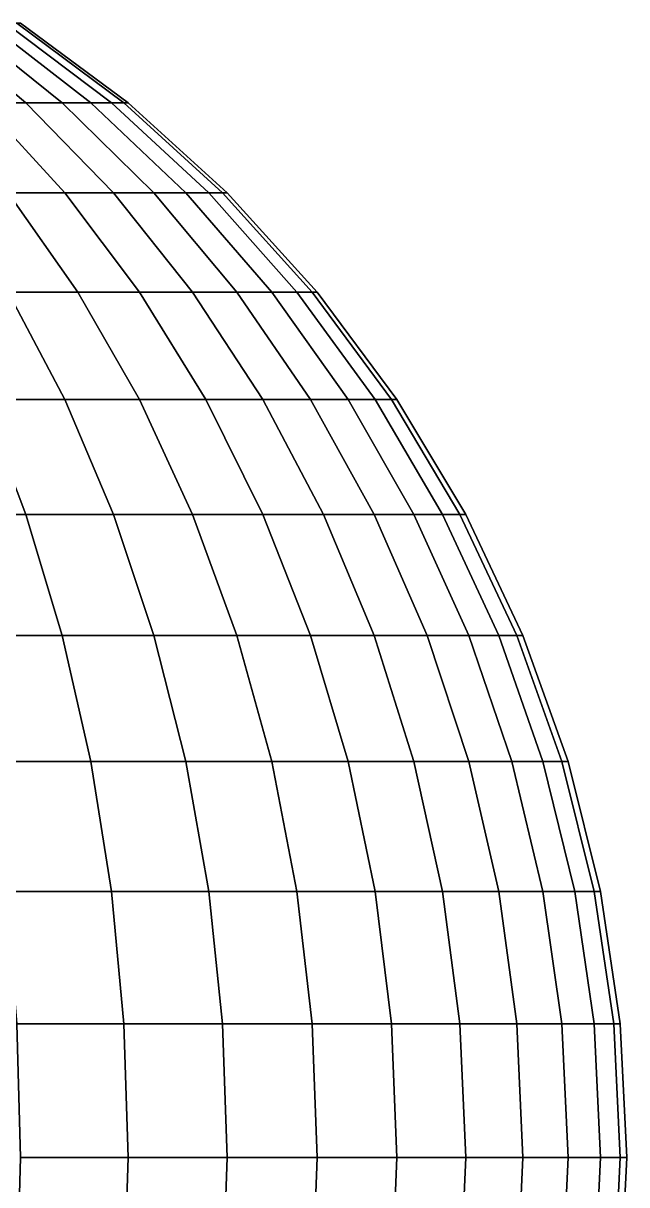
# Model space of a CAD drawing. Extents: x -607 to 607, y -607 to 607.
# Drawn here: x 339 to 607, y -12 to 505 of the extents above; entities that cross this region are included whole.
import ezdxf

# ---------------------------------------------------------------- set-up
doc = ezdxf.new("R2010")
doc.units = 0

msp = doc.modelspace()

# ---------------------------------------------------------------- linework, layer by layer
for points in [[(339.717529, 469.369629, -181.582825), (320.283508, 469.369629, -214.006592), (280.488434, 504.865845, -187.416367), (297.507813, 504.865845, -159.02124)], [(320.283508, 469.369629, 214.006592), (339.717529, 469.369629, 181.582825), (297.507813, 504.865845, 159.02124), (280.488434, 504.865845, 187.416367)], [(355.879944, 469.369629, -147.410309), (339.717529, 469.369629, -181.582825), (297.507813, 504.865845, -159.02124), (311.662048, 504.865845, -129.09465)], [(339.717529, 469.369629, 181.582825), (355.879944, 469.369629, 147.410309), (311.662048, 504.865845, 129.09465), (297.507813, 504.865845, 159.02124)], [(368.615051, 469.369629, -111.818146), (355.879944, 469.369629, -147.410309), (311.662048, 504.865845, -129.09465), (322.814789, 504.865845, -97.924797)], [(355.879944, 469.369629, 147.410309), (368.615051, 469.369629, 111.818146), (322.814789, 504.865845, 97.924797), (311.662048, 504.865845, 129.09465)], [(377.80014, 469.369629, -75.149124), (368.615051, 469.369629, -111.818146), (322.814789, 504.865845, -97.924797), (330.858673, 504.865845, -65.811882)], [(368.615051, 469.369629, 111.818146), (377.80014, 469.369629, 75.149117), (330.858673, 504.865845, 65.811882), (322.814789, 504.865845, 97.924797)], [(383.346832, 469.369629, -37.756371), (377.80014, 469.369629, -75.149124), (330.858673, 504.865845, -65.811882), (335.716187, 504.865845, -33.065159)], [(377.80014, 469.369629, 75.149117), (383.346832, 469.369629, 37.756371), (335.716187, 504.865845, 33.065159), (330.858673, 504.865845, 65.811882)], [(385.201691, 469.369629), (383.346832, 469.369629, -37.756371), (335.716187, 504.865845, -33.065159), (337.340576, 504.865845)], [(383.346832, 469.369629, 37.756371), (385.201691, 469.369629), (337.340576, 504.865845), (335.716187, 504.865845, 33.065159)], [(356.994049, 429.353119, -238.535797), (331.89444, 429.353119, -272.378723), (297.764923, 469.369629, -244.36937), (320.283508, 469.369629, -214.006592)], [(331.89444, 429.353119, 272.378723), (356.994049, 429.353119, 238.535797), (320.283508, 469.369629, 214.006592), (297.764923, 469.369629, 244.36937)], [(378.65564, 429.353119, -202.39566), (356.994049, 429.353119, -238.535797), (320.283508, 469.369629, -214.006592), (339.717529, 469.369629, -181.582825)], [(356.994049, 429.353119, 238.535797), (378.65564, 429.353119, 202.39566), (339.717529, 469.369629, 181.582825), (320.283508, 469.369629, 214.006592)], [(396.670563, 429.353119, -164.30632), (378.65564, 429.353119, -202.39566), (339.717529, 469.369629, -181.582825), (355.879944, 469.369629, -147.410309)], [(378.65564, 429.353119, 202.39566), (396.670563, 429.353119, 164.30632), (355.879944, 469.369629, 147.410309), (339.717529, 469.369629, 181.582825)], [(410.865295, 429.353119, -124.634628), (396.670563, 429.353119, -164.30632), (355.879944, 469.369629, -147.410309), (368.615051, 469.369629, -111.818146)], [(396.670563, 429.353119, 164.30632), (410.865295, 429.353119, 124.634628), (368.615051, 469.369629, 111.818146), (355.879944, 469.369629, 147.410309)], [(421.10321, 429.353119, -83.762634), (410.865295, 429.353119, -124.634628), (368.615051, 469.369629, -111.818146), (377.80014, 469.369629, -75.149124)], [(410.865295, 429.353119, 124.634628), (421.10321, 429.353119, 83.762634), (377.80014, 469.369629, 75.149117), (368.615051, 469.369629, 111.818146)], [(427.285645, 429.353119, -42.083965), (421.10321, 429.353119, -83.762634), (377.80014, 469.369629, -75.149124), (383.346832, 469.369629, -37.756371)], [(421.10321, 429.353119, 83.762634), (427.285645, 429.353119, 42.083965), (383.346832, 469.369629, 37.756371), (377.80014, 469.369629, 75.149117)], [(429.353088, 429.353119), (427.285645, 429.353119, -42.083965), (383.346832, 469.369629, -37.756371), (385.201691, 469.369629)], [(427.285645, 429.353119, 42.083965), (429.353088, 429.353119), (385.201691, 469.369629), (383.346832, 469.369629, 37.756371)], [(362.827606, 385.201691, -297.764923), (331.89444, 385.201691, -331.89444), (303.59848, 429.353119, -303.59848), (331.89444, 429.353119, -272.378723)], [(331.89444, 385.201691, 331.89444), (362.827606, 385.201691, 297.764923), (331.89444, 429.353119, 272.378723), (303.59848, 429.353119, 303.59848)], [(390.266571, 385.201691, -260.767792), (362.827606, 385.201691, -297.764923), (331.89444, 429.353119, -272.378723), (356.994049, 429.353119, -238.535797)], [(362.827606, 385.201691, 297.764923), (390.266571, 385.201691, 260.767792), (356.994049, 429.353119, 238.535797), (331.89444, 429.353119, 272.378723)], [(413.947052, 385.201691, -221.259308), (390.266571, 385.201691, -260.767792), (356.994049, 429.353119, -238.535797), (378.65564, 429.353119, -202.39566)], [(390.266571, 385.201691, 260.767792), (413.947052, 385.201691, 221.259308), (378.65564, 429.353119, 202.39566), (356.994049, 429.353119, 238.535797)], [(433.640991, 385.201691, -179.61998), (413.947052, 385.201691, -221.259308), (378.65564, 429.353119, -202.39566), (396.670563, 429.353119, -164.30632)], [(413.947052, 385.201691, 221.259308), (433.640991, 385.201691, 179.61998), (396.670563, 429.353119, 164.30632), (378.65564, 429.353119, 202.39566)], [(449.158722, 385.201691, -136.250809), (433.640991, 385.201691, -179.61998), (396.670563, 429.353119, -164.30632), (410.865295, 429.353119, -124.634628)], [(433.640991, 385.201691, 179.61998), (449.158722, 385.201691, 136.250809), (410.865295, 429.353119, 124.634628), (396.670563, 429.353119, 164.30632)], [(460.3508, 385.201691, -91.569473), (449.158722, 385.201691, -136.250809), (410.865295, 429.353119, -124.634628), (421.10321, 429.353119, -83.762634)], [(449.158722, 385.201691, 136.250809), (460.3508, 385.201691, 91.569473), (421.10321, 429.353119, 83.762634), (410.865295, 429.353119, 124.634628)], [(467.109467, 385.201691, -46.006268), (460.3508, 385.201691, -91.569473), (421.10321, 429.353119, -83.762634), (427.285645, 429.353119, -42.083965)], [(460.3508, 385.201691, 91.569473), (467.109467, 385.201691, 46.006268), (427.285645, 429.353119, 42.083965), (421.10321, 429.353119, 83.762634)], [(469.369598, 385.201691), (467.109467, 385.201691, -46.006268), (427.285645, 429.353119, -42.083965), (429.353088, 429.353119)], [(467.109467, 385.201691, 46.006268), (469.369598, 385.201691), (429.353088, 429.353119), (427.285645, 429.353119, 42.083965)], [(356.994049, 337.340576, -356.994049), (320.283508, 337.340576, -390.266571), (297.764923, 385.201691, -362.827606), (331.89444, 385.201691, -331.89444)], [(320.283508, 337.340576, 390.266571), (356.994049, 337.340576, 356.994049), (331.89444, 385.201691, 331.89444), (297.764923, 385.201691, 362.827606)], [(390.266571, 337.340576, -320.283508), (356.994049, 337.340576, -356.994049), (331.89444, 385.201691, -331.89444), (362.827606, 385.201691, -297.764923)], [(356.994049, 337.340576, 356.994049), (390.266571, 337.340576, 320.283508), (362.827606, 385.201691, 297.764923), (331.89444, 385.201691, 331.89444)], [(419.780609, 337.340576, -280.488434), (390.266571, 337.340576, -320.283508), (362.827606, 385.201691, -297.764923), (390.266571, 385.201691, -260.767792)], [(390.266571, 337.340576, 320.283508), (419.780609, 337.340576, 280.488434), (390.266571, 385.201691, 260.767792), (362.827606, 385.201691, 297.764923)], [(445.251923, 337.340576, -237.992111), (419.780609, 337.340576, -280.488434), (390.266571, 385.201691, -260.767792), (413.947052, 385.201691, -221.259308)], [(419.780609, 337.340576, 280.488434), (445.251923, 337.340576, 237.992111), (413.947052, 385.201691, 221.259308), (390.266571, 385.201691, 260.767792)], [(466.435211, 337.340576, -193.203796), (445.251923, 337.340576, -237.992111), (413.947052, 385.201691, -221.259308), (433.640991, 385.201691, -179.61998)], [(445.251923, 337.340576, 237.992111), (466.435211, 337.340576, 193.203796), (433.640991, 385.201691, 179.61998), (413.947052, 385.201691, 221.259308)], [(483.126495, 337.340576, -146.55481), (466.435211, 337.340576, -193.203796), (433.640991, 385.201691, -179.61998), (449.158722, 385.201691, -136.250809)], [(466.435211, 337.340576, 193.203796), (483.126495, 337.340576, 146.55481), (449.158722, 385.201691, 136.250809), (433.640991, 385.201691, 179.61998)], [(495.164978, 337.340576, -98.494438), (483.126495, 337.340576, -146.55481), (449.158722, 385.201691, -136.250809), (460.3508, 385.201691, -91.569473)], [(483.126495, 337.340576, 146.55481), (495.164978, 337.340576, 98.494438), (460.3508, 385.201691, 91.569473), (449.158722, 385.201691, 136.250809)], [(502.434753, 337.340576, -49.485504), (495.164978, 337.340576, -98.494438), (460.3508, 385.201691, -91.569473), (467.109467, 385.201691, -46.006268)], [(495.164978, 337.340576, 98.494438), (502.434753, 337.340576, 49.485504), (467.109467, 385.201691, 46.006268), (460.3508, 385.201691, 91.569473)], [(504.865845, 337.340576), (502.434753, 337.340576, -49.485504), (467.109467, 385.201691, -46.006268), (469.369598, 385.201691)], [(502.434753, 337.340576, 49.485504), (504.865845, 337.340576), (469.369598, 385.201691), (467.109467, 385.201691, 46.006268)], [(339.717529, 286.230682, -413.947052), (297.507813, 286.230682, -445.251923), (280.488434, 337.340576, -419.780609), (320.283508, 337.340576, -390.266571)], [(297.507813, 286.230682, 445.251923), (339.717529, 286.230682, 413.947052), (320.283508, 337.340576, 390.266571), (280.488434, 337.340576, 419.780609)], [(378.65564, 286.230682, -378.65564), (339.717529, 286.230682, -413.947052), (320.283508, 337.340576, -390.266571), (356.994049, 337.340576, -356.994049)], [(339.717529, 286.230682, 413.947052), (378.65564, 286.230682, 378.65564), (356.994049, 337.340576, 356.994049), (320.283508, 337.340576, 390.266571)], [(413.947052, 286.230682, -339.717529), (378.65564, 286.230682, -378.65564), (356.994049, 337.340576, -356.994049), (390.266571, 337.340576, -320.283508)], [(378.65564, 286.230682, 378.65564), (413.947052, 286.230682, 339.717529), (390.266571, 337.340576, 320.283508), (356.994049, 337.340576, 356.994049)], [(445.251923, 286.230682, -297.507813), (413.947052, 286.230682, -339.717529), (390.266571, 337.340576, -320.283508), (419.780609, 337.340576, -280.488434)], [(413.947052, 286.230682, 339.717529), (445.251923, 286.230682, 297.507813), (419.780609, 337.340576, 280.488434), (390.266571, 337.340576, 320.283508)], [(472.268768, 286.230682, -252.432922), (445.251923, 286.230682, -297.507813), (419.780609, 337.340576, -280.488434), (445.251923, 337.340576, -237.992111)], [(445.251923, 286.230682, 297.507813), (472.268768, 286.230682, 252.432922), (445.251923, 337.340576, 237.992111), (419.780609, 337.340576, 280.488434)], [(494.737427, 286.230682, -204.926956), (472.268768, 286.230682, -252.432922), (445.251923, 337.340576, -237.992111), (466.435211, 337.340576, -193.203796)], [(472.268768, 286.230682, 252.432922), (494.737427, 286.230682, 204.926956), (466.435211, 337.340576, 193.203796), (445.251923, 337.340576, 237.992111)], [(512.441467, 286.230682, -155.447433), (494.737427, 286.230682, -204.926956), (466.435211, 337.340576, -193.203796), (483.126495, 337.340576, -146.55481)], [(494.737427, 286.230682, 204.926956), (512.441467, 286.230682, 155.447433), (483.126495, 337.340576, 146.55481), (466.435211, 337.340576, 193.203796)], [(525.210449, 286.230682, -104.470856), (512.441467, 286.230682, -155.447433), (483.126495, 337.340576, -146.55481), (495.164978, 337.340576, -98.494438)], [(512.441467, 286.230682, 155.447433), (525.210449, 286.230682, 104.470856), (495.164978, 337.340576, 98.494438), (483.126495, 337.340576, 146.55481)], [(532.921387, 286.230682, -52.488174), (525.210449, 286.230682, -104.470856), (495.164978, 337.340576, -98.494438), (502.434753, 337.340576, -49.485504)], [(525.210449, 286.230682, 104.470856), (532.921387, 286.230682, 52.488174), (502.434753, 337.340576, 49.485504), (495.164978, 337.340576, 98.494438)], [(535.499939, 286.230682), (532.921387, 286.230682, -52.488174), (502.434753, 337.340576, -49.485504), (504.865845, 337.340576)], [(532.921387, 286.230682, 52.488174), (535.499939, 286.230682), (504.865845, 337.340576), (502.434753, 337.340576, 49.485504)], [(355.879944, 232.364227, -433.640991), (311.662048, 232.364227, -466.435211), (297.507813, 286.230682, -445.251923), (339.717529, 286.230682, -413.947052)], [(311.662048, 232.364227, 466.435211), (355.879944, 232.364227, 433.640991), (339.717529, 286.230682, 413.947052), (297.507813, 286.230682, 445.251923)], [(396.670563, 232.364227, -396.670563), (355.879944, 232.364227, -433.640991), (339.717529, 286.230682, -413.947052), (378.65564, 286.230682, -378.65564)], [(355.879944, 232.364227, 433.640991), (396.670563, 232.364227, 396.670563), (378.65564, 286.230682, 378.65564), (339.717529, 286.230682, 413.947052)], [(433.640991, 232.364227, -355.879944), (396.670563, 232.364227, -396.670563), (378.65564, 286.230682, -378.65564), (413.947052, 286.230682, -339.717529)], [(396.670563, 232.364227, 396.670563), (433.640991, 232.364227, 355.879944), (413.947052, 286.230682, 339.717529), (378.65564, 286.230682, 378.65564)], [(466.435211, 232.364227, -311.662048), (433.640991, 232.364227, -355.879944), (413.947052, 286.230682, -339.717529), (445.251923, 286.230682, -297.507813)], [(433.640991, 232.364227, 355.879944), (466.435211, 232.364227, 311.662048), (445.251923, 286.230682, 297.507813), (413.947052, 286.230682, 339.717529)], [(494.737427, 232.364227, -264.442657), (466.435211, 232.364227, -311.662048), (445.251923, 286.230682, -297.507813), (472.268768, 286.230682, -252.432922)], [(466.435211, 232.364227, 311.662048), (494.737427, 232.364227, 264.442657), (472.268768, 286.230682, 252.432922), (445.251923, 286.230682, 297.507813)], [(518.275085, 232.364227, -214.676544), (494.737427, 232.364227, -264.442657), (472.268768, 286.230682, -252.432922), (494.737427, 286.230682, -204.926956)], [(494.737427, 232.364227, 264.442657), (518.275085, 232.364227, 214.676544), (494.737427, 286.230682, 204.926956), (472.268768, 286.230682, 252.432922)], [(536.821411, 232.364227, -162.842987), (518.275085, 232.364227, -214.676544), (494.737427, 286.230682, -204.926956), (512.441467, 286.230682, -155.447433)], [(518.275085, 232.364227, 214.676544), (536.821411, 232.364227, 162.842987), (512.441467, 286.230682, 155.447433), (494.737427, 286.230682, 204.926956)], [(550.197876, 232.364227, -109.441162), (536.821411, 232.364227, -162.842987), (512.441467, 286.230682, -155.447433), (525.210449, 286.230682, -104.470856)], [(536.821411, 232.364227, 162.842987), (550.197876, 232.364227, 109.441162), (525.210449, 286.230682, 104.470856), (512.441467, 286.230682, 155.447433)], [(558.275635, 232.364227, -54.985352), (550.197876, 232.364227, -109.441162), (525.210449, 286.230682, -104.470856), (532.921387, 286.230682, -52.488174)], [(550.197876, 232.364227, 109.441162), (558.275635, 232.364227, 54.985352), (532.921387, 286.230682, 52.488174), (525.210449, 286.230682, 104.470856)], [(560.976868, 232.364227), (558.275635, 232.364227, -54.985352), (532.921387, 286.230682, -52.488174), (535.499939, 286.230682)], [(558.275635, 232.364227, 54.985352), (560.976868, 232.364227), (535.499939, 286.230682), (532.921387, 286.230682, 52.488174)], [(368.615051, 176.259979, -449.158722), (322.814789, 176.259979, -483.126495), (311.662048, 232.364227, -466.435211), (355.879944, 232.364227, -433.640991)], [(322.814789, 176.259979, 483.126495), (368.615051, 176.259979, 449.158722), (355.879944, 232.364227, 433.640991), (311.662048, 232.364227, 466.435211)], [(410.865295, 176.259979, -410.865295), (368.615051, 176.259979, -449.158722), (355.879944, 232.364227, -433.640991), (396.670563, 232.364227, -396.670563)], [(368.615051, 176.259979, 449.158722), (410.865295, 176.259979, 410.865295), (396.670563, 232.364227, 396.670563), (355.879944, 232.364227, 433.640991)], [(449.158722, 176.259979, -368.615051), (410.865295, 176.259979, -410.865295), (396.670563, 232.364227, -396.670563), (433.640991, 232.364227, -355.879944)], [(410.865295, 176.259979, 410.865295), (449.158722, 176.259979, 368.615051), (433.640991, 232.364227, 355.879944), (396.670563, 232.364227, 396.670563)], [(483.126495, 176.259979, -322.814789), (449.158722, 176.259979, -368.615051), (433.640991, 232.364227, -355.879944), (466.435211, 232.364227, -311.662048)], [(449.158722, 176.259979, 368.615051), (483.126495, 176.259979, 322.814789), (466.435211, 232.364227, 311.662048), (433.640991, 232.364227, 355.879944)], [(512.441467, 176.259979, -273.905701), (483.126495, 176.259979, -322.814789), (466.435211, 232.364227, -311.662048), (494.737427, 232.364227, -264.442657)], [(483.126495, 176.259979, 322.814789), (512.441467, 176.259979, 273.905701), (494.737427, 232.364227, 264.442657), (466.435211, 232.364227, 311.662048)], [(536.821411, 176.259979, -222.358704), (512.441467, 176.259979, -273.905701), (494.737427, 232.364227, -264.442657), (518.275085, 232.364227, -214.676544)], [(512.441467, 176.259979, 273.905701), (536.821411, 176.259979, 222.358704), (518.275085, 232.364227, 214.676544), (494.737427, 232.364227, 264.442657)], [(556.031433, 176.259979, -168.670288), (536.821411, 176.259979, -222.358704), (518.275085, 232.364227, -214.676544), (536.821411, 232.364227, -162.842987)], [(536.821411, 176.259979, 222.358704), (556.031433, 176.259979, 168.670288), (536.821411, 232.364227, 162.842987), (518.275085, 232.364227, 214.676544)], [(569.886536, 176.259979, -113.357483), (556.031433, 176.259979, -168.670288), (536.821411, 232.364227, -162.842987), (550.197876, 232.364227, -109.441162)], [(556.031433, 176.259979, 168.670288), (569.886536, 176.259979, 113.357483), (550.197876, 232.364227, 109.441162), (536.821411, 232.364227, 162.842987)], [(578.253357, 176.259979, -56.952984), (569.886536, 176.259979, -113.357483), (550.197876, 232.364227, -109.441162), (558.275635, 232.364227, -54.985352)], [(569.886536, 176.259979, 113.357483), (578.253357, 176.259979, 56.952984), (558.275635, 232.364227, 54.985352), (550.197876, 232.364227, 109.441162)], [(581.05127, 176.259979), (578.253357, 176.259979, -56.952984), (558.275635, 232.364227, -54.985352), (560.976868, 232.364227)], [(578.253357, 176.259979, 56.952984), (581.05127, 176.259979), (560.976868, 232.364227), (558.275635, 232.364227, 54.985352)], [(377.80014, 118.458267, -460.3508), (330.858673, 118.458267, -495.164978), (322.814789, 176.259979, -483.126495), (368.615051, 176.259979, -449.158722)], [(330.858673, 118.458267, 495.164978), (377.80014, 118.458267, 460.3508), (368.615051, 176.259979, 449.158722), (322.814789, 176.259979, 483.126495)], [(421.10321, 118.458267, -421.10321), (377.80014, 118.458267, -460.3508), (368.615051, 176.259979, -449.158722), (410.865295, 176.259979, -410.865295)], [(377.80014, 118.458267, 460.3508), (421.10321, 118.458267, 421.10321), (410.865295, 176.259979, 410.865295), (368.615051, 176.259979, 449.158722)], [(460.3508, 118.458267, -377.80014), (421.10321, 118.458267, -421.10321), (410.865295, 176.259979, -410.865295), (449.158722, 176.259979, -368.615051)], [(421.10321, 118.458267, 421.10321), (460.3508, 118.458267, 377.80014), (449.158722, 176.259979, 368.615051), (410.865295, 176.259979, 410.865295)], [(495.164978, 118.458267, -330.858673), (460.3508, 118.458267, -377.80014), (449.158722, 176.259979, -368.615051), (483.126495, 176.259979, -322.814789)], [(460.3508, 118.458267, 377.80014), (495.164978, 118.458267, 330.858673), (483.126495, 176.259979, 322.814789), (449.158722, 176.259979, 368.615051)], [(525.210449, 118.458267, -280.730835), (495.164978, 118.458267, -330.858673), (483.126495, 176.259979, -322.814789), (512.441467, 176.259979, -273.905701)], [(495.164978, 118.458267, 330.858673), (525.210449, 118.458267, 280.730835), (512.441467, 176.259979, 273.905701), (483.126495, 176.259979, 322.814789)], [(550.197876, 118.458267, -227.899414), (525.210449, 118.458267, -280.730835), (512.441467, 176.259979, -273.905701), (536.821411, 176.259979, -222.358704)], [(525.210449, 118.458267, 280.730835), (550.197876, 118.458267, 227.899414), (536.821411, 176.259979, 222.358704), (512.441467, 176.259979, 273.905701)], [(569.886536, 118.458267, -172.873199), (550.197876, 118.458267, -227.899414), (536.821411, 176.259979, -222.358704), (556.031433, 176.259979, -168.670288)], [(550.197876, 118.458267, 227.899414), (569.886536, 118.458267, 172.873199), (556.031433, 176.259979, 168.670288), (536.821411, 176.259979, 222.358704)], [(584.086914, 118.458267, -116.182114), (569.886536, 118.458267, -172.873199), (556.031433, 176.259979, -168.670288), (569.886536, 176.259979, -113.357483)], [(569.886536, 118.458267, 172.873199), (584.086914, 118.458267, 116.182114), (569.886536, 176.259979, 113.357483), (556.031433, 176.259979, 168.670288)], [(592.662231, 118.458267, -58.372135), (584.086914, 118.458267, -116.182114), (569.886536, 176.259979, -113.357483), (578.253357, 176.259979, -56.952984)], [(584.086914, 118.458267, 116.182114), (592.662231, 118.458267, 58.372135), (578.253357, 176.259979, 56.952984), (569.886536, 176.259979, 113.357483)], [(595.529846, 118.458267), (592.662231, 118.458267, -58.372135), (578.253357, 176.259979, -56.952984), (581.05127, 176.259979)], [(592.662231, 118.458267, 58.372135), (595.529846, 118.458267), (581.05127, 176.259979), (578.253357, 176.259979, 56.952984)], [(383.346863, 59.515724, -467.109467), (335.716187, 59.515724, -502.434753), (330.858673, 118.458267, -495.164978), (377.80014, 118.458267, -460.3508)], [(335.716187, 59.515724, 502.434753), (383.346863, 59.515724, 467.109467), (377.80014, 118.458267, 460.3508), (330.858673, 118.458267, 495.164978)], [(427.285645, 59.515724, -427.285645), (383.346863, 59.515724, -467.109467), (377.80014, 118.458267, -460.3508), (421.10321, 118.458267, -421.10321)], [(383.346863, 59.515724, 467.109467), (427.285645, 59.515724, 427.285645), (421.10321, 118.458267, 421.10321), (377.80014, 118.458267, 460.3508)], [(467.109467, 59.515724, -383.346863), (427.285645, 59.515724, -427.285645), (421.10321, 118.458267, -421.10321), (460.3508, 118.458267, -377.80014)], [(427.285645, 59.515724, 427.285645), (467.109467, 59.515724, 383.346863), (460.3508, 118.458267, 377.80014), (421.10321, 118.458267, 421.10321)], [(502.434753, 59.515724, -335.716187), (467.109467, 59.515724, -383.346863), (460.3508, 118.458267, -377.80014), (495.164978, 118.458267, -330.858673)], [(467.109467, 59.515724, 383.346863), (502.434753, 59.515724, 335.716187), (495.164978, 118.458267, 330.858673), (460.3508, 118.458267, 377.80014)], [(532.921387, 59.515724, -284.852386), (502.434753, 59.515724, -335.716187), (495.164978, 118.458267, -330.858673), (525.210449, 118.458267, -280.730835)], [(502.434753, 59.515724, 335.716187), (532.921387, 59.515724, 284.852386), (525.210449, 118.458267, 280.730835), (495.164978, 118.458267, 330.858673)], [(558.275635, 59.515724, -231.245331), (532.921387, 59.515724, -284.852386), (525.210449, 118.458267, -280.730835), (550.197876, 118.458267, -227.899414)], [(532.921387, 59.515724, 284.852386), (558.275635, 59.515724, 231.245331), (550.197876, 118.458267, 227.899414), (525.210449, 118.458267, 280.730835)], [(578.253357, 59.515724, -175.41124), (558.275635, 59.515724, -231.245331), (550.197876, 118.458267, -227.899414), (569.886536, 118.458267, -172.873199)], [(558.275635, 59.515724, 231.245331), (578.253357, 59.515724, 175.41124), (569.886536, 118.458267, 172.873199), (550.197876, 118.458267, 227.899414)], [(592.662231, 59.515724, -117.887848), (578.253357, 59.515724, -175.41124), (569.886536, 118.458267, -172.873199), (584.086914, 118.458267, -116.182114)], [(578.253357, 59.515724, 175.41124), (592.662231, 59.515724, 117.887848), (584.086914, 118.458267, 116.182114), (569.886536, 118.458267, 172.873199)], [(601.363403, 59.515724, -59.22913), (592.662231, 59.515724, -117.887848), (584.086914, 118.458267, -116.182114), (592.662231, 118.458267, -58.372135)], [(592.662231, 59.515724, 117.887848), (601.363403, 59.515724, 59.22913), (592.662231, 118.458267, 58.372135), (584.086914, 118.458267, 116.182114)], [(604.273132, 59.515724), (601.363403, 59.515724, -59.22913), (592.662231, 118.458267, -58.372135), (595.529846, 118.458267)], [(601.363403, 59.515724, 59.22913), (604.273132, 59.515724), (595.529846, 118.458267), (592.662231, 118.458267, 58.372135)], [(385.201691, 0.000011, -469.369598), (337.340576, 0.000011, -504.865845), (335.716187, 59.515724, -502.434753), (383.346863, 59.515724, -467.109467)], [(337.340576, 0.000011, 504.865845), (385.201691, 0.000011, 469.369598), (383.346863, 59.515724, 467.109467), (335.716187, 59.515724, 502.434753)], [(429.353088, 0.000011, -429.353088), (385.201691, 0.000011, -469.369598), (383.346863, 59.515724, -467.109467), (427.285645, 59.515724, -427.285645)], [(385.201691, 0.000011, 469.369598), (429.353088, 0.000011, 429.353088), (427.285645, 59.515724, 427.285645), (383.346863, 59.515724, 467.109467)], [(469.369598, 0.000011, -385.201691), (429.353088, 0.000011, -429.353088), (427.285645, 59.515724, -427.285645), (467.109467, 59.515724, -383.346863)], [(429.353088, 0.000011, 429.353088), (469.369598, 0.000011, 385.201691), (467.109467, 59.515724, 383.346863), (427.285645, 59.515724, 427.285645)], [(504.865845, 0.000011, -337.340576), (469.369598, 0.000011, -385.201691), (467.109467, 59.515724, -383.346863), (502.434753, 59.515724, -335.716187)], [(469.369598, 0.000011, 385.201691), (504.865845, 0.000011, 337.340576), (502.434753, 59.515724, 335.716187), (467.109467, 59.515724, 383.346863)], [(535.499939, 0.000011, -286.230682), (504.865845, 0.000011, -337.340576), (502.434753, 59.515724, -335.716187), (532.921387, 59.515724, -284.852386)], [(504.865845, 0.000011, 337.340576), (535.499939, 0.000011, 286.230682), (532.921387, 59.515724, 284.852386), (502.434753, 59.515724, 335.716187)], [(560.976868, 0.000011, -232.364227), (535.499939, 0.000011, -286.230682), (532.921387, 59.515724, -284.852386), (558.275635, 59.515724, -231.245331)], [(535.499939, 0.000011, 286.230682), (560.976868, 0.000011, 232.364227), (558.275635, 59.515724, 231.245331), (532.921387, 59.515724, 284.852386)], [(581.05127, 0.000011, -176.259979), (560.976868, 0.000011, -232.364227), (558.275635, 59.515724, -231.245331), (578.253357, 59.515724, -175.41124)], [(560.976868, 0.000011, 232.364227), (581.05127, 0.000011, 176.259979), (578.253357, 59.515724, 175.41124), (558.275635, 59.515724, 231.245331)], [(595.529846, 0.000011, -118.45826), (581.05127, 0.000011, -176.259979), (578.253357, 59.515724, -175.41124), (592.662231, 59.515724, -117.887848)], [(581.05127, 0.000011, 176.259979), (595.529846, 0.000011, 118.45826), (592.662231, 59.515724, 117.887848), (578.253357, 59.515724, 175.41124)], [(604.273132, 0.000011, -59.515713), (595.529846, 0.000011, -118.45826), (592.662231, 59.515724, -117.887848), (601.363403, 59.515724, -59.22913)], [(595.529846, 0.000011, 118.45826), (604.273132, 0.000011, 59.515713), (601.363403, 59.515724, 59.22913), (592.662231, 59.515724, 117.887848)], [(607.19696, 0.000011), (604.273132, 0.000011, -59.515713), (601.363403, 59.515724, -59.22913), (604.273132, 59.515724)], [(604.273132, 0.000011, 59.515713), (607.19696, 0.000011), (604.273132, 59.515724), (601.363403, 59.515724, 59.22913)], [(383.346863, -59.515701, -467.109467), (335.716187, -59.515701, -502.434753), (337.340576, 0.000011, -504.865845), (385.201691, 0.000011, -469.369598)], [(335.716187, -59.515701, 502.434753), (383.346863, -59.515701, 467.109467), (385.201691, 0.000011, 469.369598), (337.340576, 0.000011, 504.865845)], [(427.285645, -59.515701, -427.285645), (383.346863, -59.515701, -467.109467), (385.201691, 0.000011, -469.369598), (429.353088, 0.000011, -429.353088)], [(383.346863, -59.515701, 467.109467), (427.285645, -59.515701, 427.285645), (429.353088, 0.000011, 429.353088), (385.201691, 0.000011, 469.369598)], [(467.109467, -59.515701, -383.346863), (427.285645, -59.515701, -427.285645), (429.353088, 0.000011, -429.353088), (469.369598, 0.000011, -385.201691)], [(427.285645, -59.515701, 427.285645), (467.109467, -59.515701, 383.346863), (469.369598, 0.000011, 385.201691), (429.353088, 0.000011, 429.353088)], [(502.434753, -59.515701, -335.716187), (467.109467, -59.515701, -383.346863), (469.369598, 0.000011, -385.201691), (504.865845, 0.000011, -337.340576)], [(467.109467, -59.515701, 383.346863), (502.434753, -59.515701, 335.716187), (504.865845, 0.000011, 337.340576), (469.369598, 0.000011, 385.201691)], [(532.921387, -59.515701, -284.852386), (502.434753, -59.515701, -335.716187), (504.865845, 0.000011, -337.340576), (535.499939, 0.000011, -286.230682)], [(502.434753, -59.515701, 335.716187), (532.921387, -59.515701, 284.852386), (535.499939, 0.000011, 286.230682), (504.865845, 0.000011, 337.340576)], [(558.275635, -59.515701, -231.245331), (532.921387, -59.515701, -284.852386), (535.499939, 0.000011, -286.230682), (560.976868, 0.000011, -232.364227)], [(532.921387, -59.515701, 284.852386), (558.275635, -59.515701, 231.245331), (560.976868, 0.000011, 232.364227), (535.499939, 0.000011, 286.230682)], [(578.253357, -59.515701, -175.41124), (558.275635, -59.515701, -231.245331), (560.976868, 0.000011, -232.364227), (581.05127, 0.000011, -176.259979)], [(558.275635, -59.515701, 231.245331), (578.253357, -59.515701, 175.41124), (581.05127, 0.000011, 176.259979), (560.976868, 0.000011, 232.364227)], [(592.662231, -59.515701, -117.887848), (578.253357, -59.515701, -175.41124), (581.05127, 0.000011, -176.259979), (595.529846, 0.000011, -118.45826)], [(578.253357, -59.515701, 175.41124), (592.662231, -59.515701, 117.887848), (595.529846, 0.000011, 118.45826), (581.05127, 0.000011, 176.259979)], [(601.363403, -59.515701, -59.22913), (592.662231, -59.515701, -117.887848), (595.529846, 0.000011, -118.45826), (604.273132, 0.000011, -59.515713)], [(592.662231, -59.515701, 117.887848), (601.363403, -59.515701, 59.22913), (604.273132, 0.000011, 59.515713), (595.529846, 0.000011, 118.45826)], [(604.273132, -59.515701), (601.363403, -59.515701, -59.22913), (604.273132, 0.000011, -59.515713), (607.19696, 0.000011)], [(601.363403, -59.515701, 59.22913), (604.273132, -59.515701), (607.19696, 0.000011), (604.273132, 0.000011, 59.515713)]]:
    msp.add_3dface(points)

doc.saveas('drawing.dxf')
